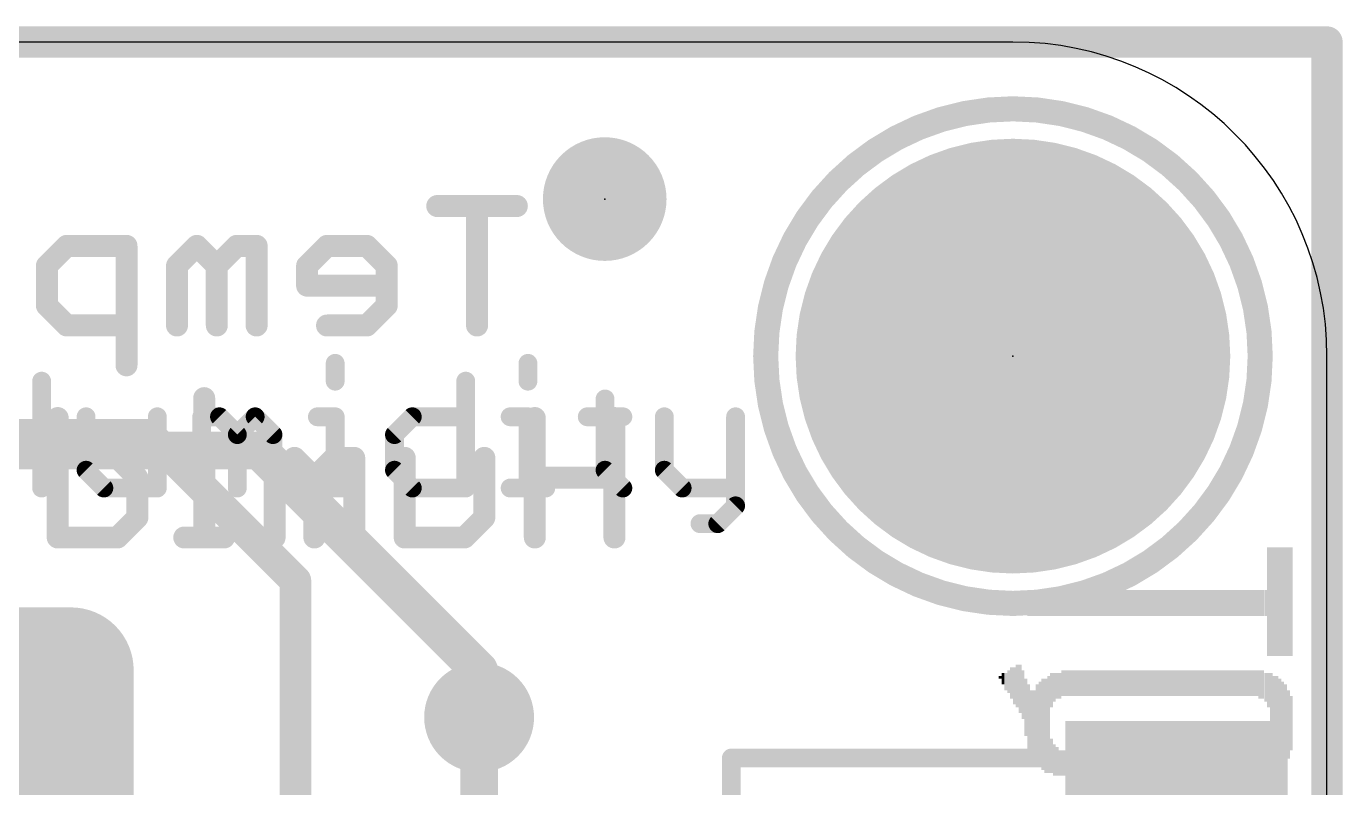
# Model space of a CAD drawing. Extents: x -0.1 to 25.5, y -0.1 to 17.9.
# Drawn here: x 14.88 to 25.53, y 11.75 to 17.91 of the extents above; entities that cross this region are included whole.
import ezdxf

# ---------------------------------------------------------------- set-up
doc = ezdxf.new("R2010")
doc.units = 0
for name, color, linetype in [('1', 12, 'CONTINUOUS'), ('16', 5, 'CONTINUOUS'), ('17', 110, 'CONTINUOUS'), ('18', 110, 'CONTINUOUS'), ('20', 53, 'CONTINUOUS'), ('21', 40, 'CONTINUOUS'), ('22', 6, 'CONTINUOUS'), ('23', 53, 'CONTINUOUS')]:
    doc.layers.add(name, color=color, linetype=linetype)

# ---------------------------------------------------------------- blocks, each defined once
blk = doc.blocks.new('RECT')
blk.add_solid([(-0.5, -0.5), (0.5, -0.5), (-0.5, 0.5), (0.5, 0.5)])
blk = doc.blocks.new('PIE')
at = {"const_width": 0.5}
blk.add_lwpolyline([(0, -0.25, 1), (0, 0.25, 1), (0, -0.25)], format="xyb", dxfattribs=at)
blk = doc.blocks.new('ROUNDP')
at = {"const_width": 0.5}
blk.add_lwpolyline([(0, -0.25, 1), (0, 0.25, 1), (0, -0.25)], format="xyb", dxfattribs=at)
blk = doc.blocks.new('ROUNDV')
at = {"const_width": 0.5}
blk.add_lwpolyline([(0, -0.25, 1), (0, 0.25, 1), (0, -0.25)], format="xyb", dxfattribs=at)

msp = doc.modelspace()

# ---------------------------------------------------------------- linework, layer by layer
at = {"layer": '1'}
for points, const_width in [([(0, 17.78), (25.4, 17.78)], 0.254), ([(25.4, 17.78), (25.4, 0)], 0.254), ([(9.144, 14.605), (15.875, 14.605)], 0.254), ([(15.875, 14.605), (17.057, 13.423)], 0.254), ([(17.057, 13.423), (17.057, 10.952)], 0.254), ([(18.542, 12.319), (18.542, 10.952)], 0.3048)]:
    msp.add_lwpolyline(points, dxfattribs=dict(at, const_width=const_width))
for points, const_width in [([(25.4635, 17.78, 1), (25.3365, 17.78)], 0.127), ([(25.4, 17.7165, 1), (25.4, 17.8435)], 0.127), ([(15.9199, 14.6499, 1), (15.8301, 14.5601)], 0.127), ([(15.875, 14.5415, 1), (15.875, 14.6685)], 0.127), ([(17.1205, 13.423, 1), (16.9935, 13.423)], 0.127), ([(17.0121, 13.3781, 1), (17.1019, 13.4679)], 0.127), ([(18.6182, 12.319, 1), (18.4658, 12.319)], 0.1524)]:
    msp.add_lwpolyline(points, format="xyb", dxfattribs=dict(at, const_width=const_width))
at = {"layer": '16'}
for points, const_width in [([(0, 17.78), (25.4, 17.78)], 0.254), ([(25.4, 17.78), (25.4, 0)], 0.254), ([(7.239, 14.478), (16.764, 14.478)], 0.3048), ([(16.764, 14.478), (18.542, 12.7)], 0.3048), ([(18.542, 12.7), (18.542, 12.319)], 0.3048)]:
    msp.add_lwpolyline(points, dxfattribs=dict(at, const_width=const_width))
for points, const_width in [([(25.4635, 17.78, 1), (25.3365, 17.78)], 0.127), ([(25.4, 17.7165, 1), (25.4, 17.8435)], 0.127), ([(16.8179, 14.5319, 1), (16.7101, 14.4241)], 0.1524), ([(16.764, 14.4018, 1), (16.764, 14.5542)], 0.1524), ([(18.6182, 12.7, 1), (18.4658, 12.7)], 0.1524), ([(18.4881, 12.6461, 1), (18.5959, 12.7539)], 0.1524), ([(18.4658, 12.319, 1), (18.6182, 12.319)], 0.1524)]:
    msp.add_lwpolyline(points, format="xyb", dxfattribs=dict(at, const_width=const_width))
at = {"layer": '20'}
for p, q in [((22.86, 17.78), (2.54, 17.78)), ((25.4, 2.54), (25.4, 15.24))]:
    msp.add_line(p, q, dxfattribs=at)
at = {"layer": '20', "const_width": 1.016}
for points in [[(10.16, 12.7), (15.24, 12.7)], [(15.24, 12.7), (15.24, 7.62)]]:
    msp.add_lwpolyline(points, dxfattribs=at)
at = {"layer": '20', "const_width": 0.508}
for points in [[(15.494, 12.7, 1), (14.986, 12.7)], [(15.24, 12.446, 1), (15.24, 12.954)]]:
    msp.add_lwpolyline(points, format="xyb", dxfattribs=at)
at = {"layer": '20'}
msp.add_arc((22.86, 15.24), 2.54, 0, 90, dxfattribs=at)
at = {"layer": '21'}
for points, const_width in [([(22.86, 13.24, 1), (22.86, 17.24, 1), (22.86, 13.24)], 0.2032), ([(17.4159, 15.1816, 1), (17.3397, 15.1816)], 0.0762), ([(18.9751, 15.1816, 1), (18.8989, 15.1816)], 0.0762), ([(15.0415, 15.0375, 1), (14.9653, 15.0375)], 0.0762), ([(17.3397, 15.0375, 1), (17.4159, 15.0375)], 0.0762), ([(18.4718, 15.0375, 1), (18.3956, 15.0375)], 0.0762), ([(18.8989, 15.0375, 1), (18.9751, 15.0375)], 0.0762), ([(19.5988, 14.8935, 1), (19.5226, 14.8935)], 0.0762), ([(15.4008, 14.7494, 1), (15.3246, 14.7494)], 0.0762), ([(15.977, 14.7494, 1), (15.9008, 14.7494)], 0.0762), ([(16.3363, 14.7494, 1), (16.2601, 14.7494)], 0.0762), ([(16.2982, 14.7875, 1), (16.2982, 14.7113)], 0.0762), ([(16.4692, 14.7764, 1), (16.4153, 14.7225)], 0.0762), ([(16.4423, 14.7113, 1), (16.4423, 14.7875)], 0.0762), ([(16.7573, 14.7764, 1), (16.7035, 14.7225)], 0.0762), ([(16.7573, 14.7225, 1), (16.7035, 14.7764)], 0.0762), ([(17.2338, 14.7875, 1), (17.2338, 14.7113)], 0.0762), ([(17.4159, 14.7494, 1), (17.3397, 14.7494)], 0.0762), ([(17.3778, 14.7113, 1), (17.3778, 14.7875)], 0.0762), ([(18.0015, 14.7875, 1), (18.0015, 14.7113)], 0.0762), ([(18.0284, 14.7225, 1), (17.9745, 14.7764)], 0.0762), ([(18.4337, 14.7113, 1), (18.4337, 14.7875)], 0.0762), ([(18.793, 14.7875, 1), (18.793, 14.7113)], 0.0762), ([(18.9751, 14.7494, 1), (18.8989, 14.7494)], 0.0762), ([(18.937, 14.7113, 1), (18.937, 14.7875)], 0.0762), ([(19.4166, 14.7875, 1), (19.4166, 14.7113)], 0.0762), ([(19.7047, 14.7113, 1), (19.7047, 14.7875)], 0.0762), ([(20.0784, 14.7494, 1), (20.0022, 14.7494)], 0.0762), ([(20.6546, 14.7494, 1), (20.5784, 14.7494)], 0.0762), ([(15.0034, 14.5673, 1), (15.0034, 14.6435)], 0.0762), ([(16.6244, 14.6054, 1), (16.5482, 14.6054)], 0.0762), ([(16.5594, 14.6323, 1), (16.6133, 14.5784)], 0.0762), ([(16.5594, 14.5784, 1), (16.6133, 14.6323)], 0.0762), ([(16.9126, 14.6054, 1), (16.8364, 14.6054)], 0.0762), ([(16.8475, 14.5784, 1), (16.9014, 14.6323)], 0.0762), ([(17.8955, 14.6054, 1), (17.8193, 14.6054)], 0.0762), ([(17.8305, 14.6323, 1), (17.8844, 14.5784)], 0.0762), ([(15.3897, 14.3442, 1), (15.3358, 14.2903)], 0.0762), ([(17.8844, 14.3442, 1), (17.8305, 14.2903)], 0.0762), ([(19.5876, 14.3442, 1), (19.5337, 14.2903)], 0.0762), ([(20.0672, 14.3442, 1), (20.0134, 14.2903)], 0.0762), ([(15.3246, 14.3173, 1), (15.4008, 14.3173)], 0.0762), ([(17.8193, 14.3173, 1), (17.8955, 14.3173)], 0.0762), ([(19.5226, 14.3173, 1), (19.5988, 14.3173)], 0.0762), ([(20.0022, 14.3173, 1), (20.0784, 14.3173)], 0.0762), ([(14.9653, 14.1732, 1), (15.0415, 14.1732)], 0.0762), ([(15.5068, 14.2113, 1), (15.5068, 14.1351)], 0.0762), ([(15.4798, 14.1463, 1), (15.5337, 14.2001)], 0.0762), ([(15.9008, 14.1732, 1), (15.977, 14.1732)], 0.0762), ([(15.9389, 14.1351, 1), (15.9389, 14.2113)], 0.0762), ([(16.2601, 14.1732, 1), (16.3363, 14.1732)], 0.0762), ([(16.5482, 14.1732, 1), (16.6244, 14.1732)], 0.0762), ([(16.8364, 14.1732, 1), (16.9126, 14.1732)], 0.0762), ([(17.2338, 14.2113, 1), (17.2338, 14.1351)], 0.0762), ([(17.3397, 14.1732, 1), (17.4159, 14.1732)], 0.0762), ([(17.5219, 14.1351, 1), (17.5219, 14.2113)], 0.0762), ([(18.0015, 14.2113, 1), (18.0015, 14.1351)], 0.0762), ([(17.9745, 14.1463, 1), (18.0284, 14.2001)], 0.0762), ([(18.3956, 14.1732, 1), (18.4718, 14.1732)], 0.0762), ([(18.4337, 14.1351, 1), (18.4337, 14.2113)], 0.0762), ([(18.793, 14.2113, 1), (18.793, 14.1351)], 0.0762), ([(18.8989, 14.1732, 1), (18.9751, 14.1732)], 0.0762), ([(19.0811, 14.1351, 1), (19.0811, 14.2113)], 0.0762), ([(19.6778, 14.1463, 1), (19.7317, 14.2001)], 0.0762), ([(20.1844, 14.2113, 1), (20.1844, 14.1351)], 0.0762), ([(20.1574, 14.1463, 1), (20.2113, 14.2001)], 0.0762), ([(20.6165, 14.1351, 1), (20.6165, 14.2113)], 0.0762), ([(20.5784, 14.0291, 1), (20.6546, 14.0291)], 0.0762), ([(20.6435, 14.0022, 1), (20.5896, 14.0561)], 0.0762), ([(20.3284, 13.9232, 1), (20.3284, 13.847)], 0.0762), ([(20.4455, 13.912, 1), (20.4994, 13.8581)], 0.0762), ([(20.4725, 13.847, 1), (20.4725, 13.9232)], 0.0762), ([(20.6206, 11.99, 1), (20.5444, 11.99)], 0.0762), ([(20.5825, 12.0281, 1), (20.5825, 11.9519)], 0.0762), ([(23.1825, 11.9519, 1), (23.1825, 12.0281)], 0.0762)]:
    msp.add_lwpolyline(points, format="xyb", dxfattribs=dict(at, const_width=const_width))
at = {"layer": '21', "const_width": 0.1524}
for points in [[(17.3778, 15.1816), (17.3778, 15.0375)], [(18.937, 15.1816), (18.937, 15.0375)], [(15.0034, 15.0375), (15.0034, 14.1732)], [(18.4337, 15.0375), (18.4337, 14.1732)], [(19.5607, 14.8935), (19.5607, 14.3173)], [(15.3627, 14.7494), (15.3627, 14.3173)], [(15.9389, 14.1732), (15.9389, 14.7494)], [(16.2982, 14.1732), (16.2982, 14.7494)], [(16.2982, 14.7494), (16.4423, 14.7494)], [(16.4423, 14.7494), (16.5863, 14.6054)], [(16.5863, 14.6054), (16.7304, 14.7494)], [(16.7304, 14.7494), (16.8745, 14.6054)], [(17.2338, 14.7494), (17.3778, 14.7494)], [(17.3778, 14.7494), (17.3778, 14.1732)], [(17.8574, 14.6054), (18.0015, 14.7494)], [(18.0015, 14.7494), (18.4337, 14.7494)], [(18.793, 14.7494), (18.937, 14.7494)], [(18.937, 14.7494), (18.937, 14.1732)], [(19.4166, 14.7494), (19.7047, 14.7494)], [(20.0403, 14.7494), (20.0403, 14.3173)], [(20.6165, 14.7494), (20.6165, 14.0291)], [(14.4272, 14.6054), (15.0034, 14.6054)], [(16.5863, 14.6054), (16.5863, 14.1732)], [(16.8745, 14.6054), (16.8745, 14.1732)], [(17.8574, 14.3173), (17.8574, 14.6054)], [(15.3627, 14.3173), (15.5068, 14.1732)], [(18.0015, 14.1732), (17.8574, 14.3173)], [(19.5607, 14.3173), (19.7047, 14.1732)], [(20.0403, 14.3173), (20.1844, 14.1732)], [(15.5068, 14.1732), (15.9389, 14.1732)], [(17.2338, 14.1732), (17.5219, 14.1732)], [(18.4337, 14.1732), (18.0015, 14.1732)], [(18.793, 14.1732), (19.0811, 14.1732)], [(20.1844, 14.1732), (20.6165, 14.1732)], [(20.6165, 14.0291), (20.4725, 13.8851)], [(20.4725, 13.8851), (20.3284, 13.8851)], [(20.5825, 10.79), (20.5825, 11.99)], [(20.5825, 11.99), (23.1825, 11.99)]]:
    msp.add_lwpolyline(points, dxfattribs=at)
at = {"layer": '22', "const_width": 0.1778}
for points in [[(18.8473, 16.4537), (18.2033, 16.4537)], [(18.5253, 15.4877), (18.5253, 16.4537)], [(15.2069, 16.1317), (15.0459, 15.9707)], [(15.6899, 16.1317), (15.2069, 16.1317)], [(15.6899, 15.1656), (15.6899, 16.1317)], [(16.2593, 16.1317), (16.0983, 15.9707)], [(16.4203, 15.9707), (16.2593, 16.1317)], [(16.5813, 16.1317), (16.4203, 15.9707)], [(16.7423, 16.1317), (16.5813, 16.1317)], [(16.7423, 15.4877), (16.7423, 16.1317)], [(17.3118, 16.1317), (17.1508, 15.9707)], [(17.6338, 16.1317), (17.3118, 16.1317)], [(17.7948, 15.9707), (17.6338, 16.1317)], [(15.0459, 15.9707), (15.0459, 15.6487)], [(16.0983, 15.9707), (16.0983, 15.4877)], [(16.4203, 15.9707), (16.4203, 15.4877)], [(17.1508, 15.9707), (17.1508, 15.8097)], [(17.7948, 15.6487), (17.7948, 15.9707)], [(17.1508, 15.8097), (17.7948, 15.8097)], [(15.0459, 15.6487), (15.2069, 15.4877)], [(17.6338, 15.4877), (17.7948, 15.6487)], [(15.2069, 15.4877), (15.6899, 15.4877)], [(17.3118, 15.4877), (17.6338, 15.4877)], [(16.3182, 14.9002), (16.3182, 14.7392)], [(15.1336, 14.7392), (15.1336, 13.7732)], [(18.9926, 14.7392), (18.9926, 13.7732)], [(19.6366, 13.7732), (19.6366, 14.7392)], [(15.6166, 14.4172), (15.1336, 14.4172)], [(15.7776, 14.2562), (15.6166, 14.4172)], [(16.4792, 14.4172), (16.3182, 14.4172)], [(16.3182, 14.4172), (16.3182, 13.7732)], [(17.0487, 14.4172), (16.8877, 14.2562)], [(17.2097, 14.2562), (17.0487, 14.4172)], [(17.3707, 14.4172), (17.2097, 14.2562)], [(17.5317, 14.4172), (17.3707, 14.4172)], [(17.5317, 13.7732), (17.5317, 14.4172)], [(17.9401, 13.7732), (17.9401, 14.4172)], [(18.5842, 14.4172), (18.5842, 13.9342)], [(15.7776, 13.9342), (15.7776, 14.2562)], [(16.8877, 14.2562), (16.8877, 13.7732)], [(17.2097, 14.2562), (17.2097, 13.7732)], [(19.6366, 14.2562), (18.9926, 14.2562)], [(15.6166, 13.7732), (15.7776, 13.9342)], [(18.5842, 13.9342), (18.4231, 13.7732)], [(15.1336, 13.7732), (15.6166, 13.7732)], [(16.4792, 13.7732), (16.1572, 13.7732)], [(18.4231, 13.7732), (17.9401, 13.7732)]]:
    msp.add_lwpolyline(points, dxfattribs=at)
at = {"layer": '22', "const_width": 0.0889}
for points in [[(18.2033, 16.4981, 1), (18.2033, 16.4092)], [(18.5697, 16.4537, 1), (18.4808, 16.4537)], [(18.8473, 16.4092, 1), (18.8473, 16.4981)], [(15.2069, 16.1761, 1), (15.2069, 16.0872)], [(15.2383, 16.1002, 1), (15.1754, 16.1631)], [(15.7343, 16.1317, 1), (15.6454, 16.1317)], [(15.6899, 16.0872, 1), (15.6899, 16.1761)], [(16.2908, 16.1631, 1), (16.2279, 16.1002)], [(16.2908, 16.1002, 1), (16.2279, 16.1631)], [(16.5813, 16.1761, 1), (16.5813, 16.0872)], [(16.6128, 16.1002, 1), (16.5499, 16.1631)], [(16.7868, 16.1317, 1), (16.6979, 16.1317)], [(16.7423, 16.0872, 1), (16.7423, 16.1761)], [(17.3118, 16.1761, 1), (17.3118, 16.0872)], [(17.3432, 16.1002, 1), (17.2804, 16.1631)], [(17.6652, 16.1631, 1), (17.6024, 16.1002)], [(17.6338, 16.0872, 1), (17.6338, 16.1761)], [(15.0144, 16.0021, 1), (15.0773, 15.9392)], [(15.0903, 15.9707, 1), (15.0014, 15.9707)], [(16.1428, 15.9707, 1), (16.0539, 15.9707)], [(16.0669, 16.0021, 1), (16.1298, 15.9392)], [(16.3889, 16.0021, 1), (16.4518, 15.9392)], [(16.4648, 15.9707, 1), (16.3759, 15.9707)], [(16.3889, 15.9392, 1), (16.4518, 16.0021)], [(17.1952, 15.9707, 1), (17.1063, 15.9707)], [(17.1194, 16.0021, 1), (17.1822, 15.9392)], [(17.8393, 15.9707, 1), (17.7504, 15.9707)], [(17.7634, 15.9392, 1), (17.8262, 16.0021)], [(17.1508, 15.8541, 1), (17.1508, 15.7652)], [(17.7948, 15.7652, 1), (17.7948, 15.8541)], [(17.1063, 15.8097, 1), (17.1952, 15.8097)], [(15.0773, 15.6801, 1), (15.0144, 15.6172)], [(15.0014, 15.6487, 1), (15.0903, 15.6487)], [(17.7504, 15.6487, 1), (17.8393, 15.6487)], [(17.8262, 15.6172, 1), (17.7634, 15.6801)], [(15.2069, 15.5321, 1), (15.2069, 15.4432)], [(15.1754, 15.4562, 1), (15.2383, 15.5191)], [(15.6899, 15.4432, 1), (15.6899, 15.5321)], [(17.3118, 15.5321, 1), (17.3118, 15.4432)], [(17.6024, 15.5191, 1), (17.6652, 15.4562)], [(17.6338, 15.4432, 1), (17.6338, 15.5321)], [(16.0539, 15.4877, 1), (16.1428, 15.4877)], [(16.3759, 15.4877, 1), (16.4648, 15.4877)], [(16.6979, 15.4877, 1), (16.7868, 15.4877)], [(18.4808, 15.4877, 1), (18.5697, 15.4877)], [(15.6454, 15.1656, 1), (15.7343, 15.1656)], [(16.3627, 14.9002, 1), (16.2738, 14.9002)], [(15.178, 14.7392, 1), (15.0891, 14.7392)], [(19.037, 14.7392, 1), (18.9481, 14.7392)], [(19.6811, 14.7392, 1), (19.5922, 14.7392)], [(16.2738, 14.7392, 1), (16.3627, 14.7392)], [(15.1336, 14.4616, 1), (15.1336, 14.3727)], [(15.648, 14.4486, 1), (15.5852, 14.3857)], [(15.6166, 14.3727, 1), (15.6166, 14.4616)], [(16.3182, 14.4616, 1), (16.3182, 14.3727)], [(16.3627, 14.4172, 1), (16.2738, 14.4172)], [(16.4792, 14.3727, 1), (16.4792, 14.4616)], [(17.0801, 14.4486, 1), (17.0172, 14.3857)], [(17.0801, 14.3857, 1), (17.0172, 14.4486)], [(17.3707, 14.4616, 1), (17.3707, 14.3727)], [(17.4021, 14.3857, 1), (17.3393, 14.4486)], [(17.5761, 14.4172, 1), (17.4872, 14.4172)], [(17.5317, 14.3727, 1), (17.5317, 14.4616)], [(17.9846, 14.4172, 1), (17.8957, 14.4172)], [(18.6286, 14.4172, 1), (18.5397, 14.4172)], [(15.822, 14.2562, 1), (15.7331, 14.2562)], [(15.7462, 14.2247, 1), (15.809, 14.2876)], [(16.8562, 14.2876, 1), (16.9191, 14.2247)], [(16.9321, 14.2562, 1), (16.8432, 14.2562)], [(17.2541, 14.2562, 1), (17.1652, 14.2562)], [(17.1783, 14.2876, 1), (17.2411, 14.2247)], [(17.1783, 14.2247, 1), (17.2411, 14.2876)], [(18.9926, 14.3006, 1), (18.9926, 14.2117)], [(19.6366, 14.2117, 1), (19.6366, 14.3006)], [(15.7331, 13.9342, 1), (15.822, 13.9342)], [(15.809, 13.9027, 1), (15.7462, 13.9656)], [(18.5397, 13.9342, 1), (18.6286, 13.9342)], [(18.6156, 13.9027, 1), (18.5527, 13.9656)], [(15.1336, 13.8176, 1), (15.1336, 13.7287)], [(15.5852, 13.8046, 1), (15.648, 13.7417)], [(15.6166, 13.7287, 1), (15.6166, 13.8176)], [(16.1572, 13.8176, 1), (16.1572, 13.7287)], [(16.4792, 13.7287, 1), (16.4792, 13.8176)], [(17.9401, 13.8176, 1), (17.9401, 13.7287)], [(18.3917, 13.8046, 1), (18.4546, 13.7417)], [(18.4231, 13.7287, 1), (18.4231, 13.8176)], [(15.0891, 13.7732, 1), (15.178, 13.7732)], [(16.2738, 13.7732, 1), (16.3627, 13.7732)], [(16.8432, 13.7732, 1), (16.9321, 13.7732)], [(17.1652, 13.7732, 1), (17.2541, 13.7732)], [(17.4872, 13.7732, 1), (17.5761, 13.7732)], [(17.8957, 13.7732, 1), (17.9846, 13.7732)], [(18.9481, 13.7732, 1), (19.037, 13.7732)], [(19.5922, 13.7732, 1), (19.6811, 13.7732)]]:
    msp.add_lwpolyline(points, format="xyb", dxfattribs=at)
at = {"layer": '23'}
for p in [(19.558, 16.51), (22.86, 15.24)]:
    msp.add_point(p, dxfattribs=at)

# ---------------------------------------------------------------- block references
at = {"layer": '1'}
msp.add_blockref('PIE', (19.558, 16.51), dxfattribs=at)
at = {"layer": '1', "xscale": 1.8, "yscale": 1.2, "rotation": 180}
msp.add_blockref('RECT', (24.1825, 11.69), dxfattribs=at)
at = {"layer": '17', "xscale": 3.516, "yscale": 3.516}
msp.add_blockref('ROUNDP', (22.86, 15.24), dxfattribs=at)
msp.add_blockref('ROUNDP', (22.86, 15.24), dxfattribs=at)
at = {"layer": '18', "xscale": 0.889, "yscale": 0.889}
msp.add_blockref('ROUNDV', (18.542, 12.319), dxfattribs=at)
msp.add_blockref('ROUNDV', (18.542, 12.319), dxfattribs=at)
at = {"layer": '22', "rotation": 90}
for p, xscale, yscale in [((24.9267, 13.2537), 0.8788, 0.0231), ((24.9498, 13.2537), 0.8788, 0.0231), ((24.9729, 13.2537), 0.8788, 0.0231), ((24.996, 13.2537), 0.8788, 0.0231), ((25.019, 13.2537), 0.8788, 0.0229), ((25.042, 13.2537), 0.8788, 0.0231), ((25.0651, 13.2537), 0.8788, 0.0231), ((25.0882, 13.2537), 0.8788, 0.0231), ((25.1113, 13.2537), 0.8788, 0.0231), ((22.987, 13.2436), 0.2083, 0.0229), ((23.01, 13.2436), 0.2083, 0.0231), ((23.0331, 13.2436), 0.2083, 0.0231), ((23.0562, 13.2436), 0.2083, 0.0231), ((23.0793, 13.2436), 0.2083, 0.0231), ((23.1024, 13.2436), 0.2083, 0.0231), ((23.1256, 13.2436), 0.2083, 0.0231), ((23.1487, 13.2436), 0.2083, 0.0231), ((23.1718, 13.2436), 0.2083, 0.0231), ((23.1949, 13.2436), 0.2083, 0.0231), ((23.218, 13.2436), 0.2083, 0.0231), ((23.241, 13.2436), 0.2083, 0.0229), ((23.264, 13.2436), 0.2083, 0.0231), ((23.2871, 13.2436), 0.2083, 0.0231), ((23.3102, 13.2436), 0.2083, 0.0231), ((23.3333, 13.2436), 0.2083, 0.0231), ((23.3564, 13.2436), 0.2083, 0.0231), ((23.3796, 13.2436), 0.2083, 0.0231), ((23.4027, 13.2436), 0.2083, 0.0231), ((23.4258, 13.2436), 0.2083, 0.0231), ((23.4489, 13.2436), 0.2083, 0.0231), ((23.472, 13.2436), 0.2083, 0.0231), ((23.495, 13.2436), 0.2083, 0.0229), ((23.518, 13.2436), 0.2083, 0.0231), ((23.5411, 13.2436), 0.2083, 0.0231), ((23.5642, 13.2436), 0.2083, 0.0231), ((23.5873, 13.2436), 0.2083, 0.0231), ((23.6104, 13.2436), 0.2083, 0.0231), ((23.6336, 13.2436), 0.2083, 0.0231), ((23.6567, 13.2436), 0.2083, 0.0231), ((23.6798, 13.2436), 0.2083, 0.0231), ((23.7029, 13.2436), 0.2083, 0.0231), ((23.726, 13.2436), 0.2083, 0.0231), ((23.749, 13.2436), 0.2083, 0.0229), ((23.772, 13.2436), 0.2083, 0.0231), ((23.7951, 13.2436), 0.2083, 0.0231), ((23.8182, 13.2436), 0.2083, 0.0231), ((23.8413, 13.2436), 0.2083, 0.0231), ((23.8644, 13.2436), 0.2083, 0.0231), ((23.8876, 13.2436), 0.2083, 0.0231), ((23.9107, 13.2436), 0.2083, 0.0231), ((23.9338, 13.2436), 0.2083, 0.0231), ((23.9569, 13.2436), 0.2083, 0.0231), ((23.98, 13.2436), 0.2083, 0.0231), ((24.003, 13.2436), 0.2083, 0.0229), ((24.026, 13.2436), 0.2083, 0.0231), ((24.0491, 13.2436), 0.2083, 0.0231), ((24.0722, 13.2436), 0.2083, 0.0231), ((24.0953, 13.2436), 0.2083, 0.0231), ((24.1184, 13.2436), 0.2083, 0.0231), ((24.1416, 13.2436), 0.2083, 0.0231), ((24.1647, 13.2436), 0.2083, 0.0231), ((24.1878, 13.2436), 0.2083, 0.0231), ((24.2109, 13.2436), 0.2083, 0.0231), ((24.234, 13.2436), 0.2083, 0.0231), ((24.257, 13.2436), 0.2083, 0.0229), ((24.28, 13.2436), 0.2083, 0.0231), ((24.3031, 13.2436), 0.2083, 0.0231), ((24.3262, 13.2436), 0.2083, 0.0231), ((24.3493, 13.2436), 0.2083, 0.0231), ((24.3724, 13.2436), 0.2083, 0.0231), ((24.3956, 13.2436), 0.2083, 0.0231), ((24.4187, 13.2436), 0.2083, 0.0231), ((24.4418, 13.2436), 0.2083, 0.0231), ((24.4649, 13.2436), 0.2083, 0.0231), ((24.488, 13.2436), 0.2083, 0.0231), ((24.511, 13.2436), 0.2083, 0.0229), ((24.534, 13.2436), 0.2083, 0.0231), ((24.5571, 13.2436), 0.2083, 0.0231), ((24.5802, 13.2436), 0.2083, 0.0231), ((24.6033, 13.2436), 0.2083, 0.0231), ((24.6264, 13.2436), 0.2083, 0.0231), ((24.6496, 13.2436), 0.2083, 0.0231), ((24.6727, 13.2436), 0.2083, 0.0231), ((24.6958, 13.2436), 0.2083, 0.0231), ((24.7189, 13.2436), 0.2083, 0.0231), ((24.742, 13.2436), 0.2083, 0.0231), ((24.765, 13.2436), 0.2083, 0.0229), ((24.788, 13.2436), 0.2083, 0.0231), ((24.8111, 13.2436), 0.2083, 0.0231), ((24.8342, 13.2436), 0.2083, 0.0231), ((24.8573, 13.2436), 0.2083, 0.0231), ((24.8804, 13.2436), 0.2083, 0.0231), ((24.9036, 13.2436), 0.2083, 0.0231), ((22.7791, 12.6314), 0.0914, 0.0231), ((22.8022, 12.6073), 0.1397, 0.0231), ((22.8253, 12.6073), 0.1854, 0.0231), ((22.8484, 12.5959), 0.254, 0.0231), ((22.8716, 12.573), 0.2997, 0.0231), ((22.8947, 12.573), 0.3454, 0.0231), ((22.9178, 12.5501), 0.3912, 0.0231), ((22.9409, 12.5031), 0.3937, 0.0231), ((23.1718, 12.5387), 0.2769, 0.0231), ((23.1949, 12.5616), 0.2311, 0.0231), ((23.218, 12.573), 0.2083, 0.0231), ((23.241, 12.573), 0.2083, 0.0229), ((23.264, 12.5959), 0.2083, 0.0231), ((23.2871, 12.5959), 0.2083, 0.0231), ((23.3102, 12.5959), 0.2083, 0.0231), ((23.3333, 12.5959), 0.2083, 0.0231), ((23.3564, 12.5959), 0.2083, 0.0231), ((23.3796, 12.5959), 0.2083, 0.0231), ((23.4027, 12.5959), 0.2083, 0.0231), ((23.4258, 12.5959), 0.2083, 0.0231), ((23.4489, 12.5959), 0.2083, 0.0231), ((23.472, 12.5959), 0.2083, 0.0231), ((23.495, 12.5959), 0.2083, 0.0229), ((23.518, 12.5959), 0.2083, 0.0231), ((23.5411, 12.5959), 0.2083, 0.0231), ((23.5642, 12.5959), 0.2083, 0.0231), ((23.5873, 12.5959), 0.2083, 0.0231), ((23.6104, 12.5959), 0.2083, 0.0231), ((23.6336, 12.5959), 0.2083, 0.0231), ((23.6567, 12.5959), 0.2083, 0.0231), ((23.6798, 12.5959), 0.2083, 0.0231), ((23.7029, 12.5959), 0.2083, 0.0231), ((23.726, 12.5959), 0.2083, 0.0231), ((23.749, 12.5959), 0.2083, 0.0229), ((23.772, 12.5959), 0.2083, 0.0231), ((23.7951, 12.5959), 0.2083, 0.0231), ((23.8182, 12.5959), 0.2083, 0.0231), ((23.8413, 12.5959), 0.2083, 0.0231), ((23.8644, 12.5959), 0.2083, 0.0231), ((23.8876, 12.5959), 0.2083, 0.0231), ((23.9107, 12.5959), 0.2083, 0.0231), ((23.9338, 12.5959), 0.2083, 0.0231), ((23.9569, 12.5959), 0.2083, 0.0231), ((23.98, 12.5959), 0.2083, 0.0231), ((24.003, 12.5959), 0.2083, 0.0229), ((24.026, 12.5959), 0.2083, 0.0231), ((24.0491, 12.5959), 0.2083, 0.0231), ((24.0722, 12.5959), 0.2083, 0.0231), ((24.0953, 12.5959), 0.2083, 0.0231), ((24.1184, 12.5959), 0.2083, 0.0231), ((24.1416, 12.5959), 0.2083, 0.0231), ((24.1647, 12.5959), 0.2083, 0.0231), ((24.1878, 12.5959), 0.2083, 0.0231), ((24.2109, 12.5959), 0.2083, 0.0231), ((24.234, 12.5959), 0.2083, 0.0231), ((24.257, 12.5959), 0.2083, 0.0229), ((24.28, 12.5959), 0.2083, 0.0231), ((24.3031, 12.5959), 0.2083, 0.0231), ((24.3262, 12.5959), 0.2083, 0.0231), ((24.3493, 12.5959), 0.2083, 0.0231), ((24.3724, 12.5959), 0.2083, 0.0231), ((24.3956, 12.5959), 0.2083, 0.0231), ((24.4187, 12.5959), 0.2083, 0.0231), ((24.4418, 12.5959), 0.2083, 0.0231), ((24.4649, 12.5959), 0.2083, 0.0231), ((24.488, 12.5959), 0.2083, 0.0231), ((24.511, 12.5959), 0.2083, 0.0229), ((24.534, 12.5959), 0.2083, 0.0231), ((24.5571, 12.5959), 0.2083, 0.0231), ((24.5802, 12.5959), 0.2083, 0.0231), ((24.6033, 12.5959), 0.2083, 0.0231), ((24.6264, 12.5959), 0.2083, 0.0231), ((24.6496, 12.5959), 0.2083, 0.0231), ((24.6727, 12.5959), 0.2083, 0.0231), ((24.6958, 12.5959), 0.2083, 0.0231), ((24.7189, 12.5959), 0.2083, 0.0231), ((24.742, 12.5959), 0.2083, 0.0231), ((24.765, 12.5959), 0.2083, 0.0229), ((24.788, 12.5959), 0.2083, 0.0231), ((24.8111, 12.5959), 0.2083, 0.0231), ((24.8342, 12.5959), 0.2083, 0.0231), ((24.8573, 12.5844), 0.2311, 0.0231), ((24.8804, 12.5844), 0.2311, 0.0231), ((24.9036, 12.5616), 0.2311, 0.0231), ((24.9267, 12.5387), 0.2769, 0.0231), ((24.9498, 12.2733), 0.8077, 0.0231), ((22.756, 12.6429), 0.0229, 0.0231), ((22.964, 12.4003), 0.4623, 0.0231), ((22.987, 12.319), 0.5334, 0.0229), ((23.0562, 12.2619), 0.6477, 0.0231), ((23.0793, 12.2619), 0.6934, 0.0231), ((23.1024, 12.2619), 0.7391, 0.0231), ((23.1256, 12.2504), 0.762, 0.0231), ((23.1487, 12.2619), 0.7849, 0.0231), ((24.9729, 12.2733), 0.762, 0.0231), ((24.996, 12.2733), 0.762, 0.0231), ((25.019, 12.2733), 0.7163, 0.0229), ((25.042, 12.2733), 0.6706, 0.0231), ((25.0651, 12.2733), 0.6248, 0.0231), ((23.01, 12.2606), 0.5537, 0.0231), ((23.0331, 12.2492), 0.5766, 0.0231), ((25.0882, 12.2606), 0.5537, 0.0231), ((25.1113, 12.272), 0.4394, 0.0231), ((23.1718, 12.0079), 0.2769, 0.0231), ((24.9267, 12.0079), 0.2769, 0.0231), ((23.1949, 11.9736), 0.254, 0.0231), ((23.218, 11.9621), 0.2311, 0.0231), ((23.241, 11.9494), 0.2057, 0.0229), ((23.264, 11.9494), 0.2057, 0.0231), ((23.2871, 11.9494), 0.2057, 0.0231), ((23.3102, 11.9494), 0.2057, 0.0231), ((24.765, 11.9494), 0.2057, 0.0229), ((24.788, 11.9494), 0.2057, 0.0231), ((24.8111, 11.9494), 0.2057, 0.0231), ((24.8342, 11.9494), 0.2057, 0.0231), ((24.8573, 11.9494), 0.2057, 0.0231), ((24.8804, 11.9621), 0.2311, 0.0231), ((24.9036, 11.9736), 0.254, 0.0231), ((23.3333, 11.938), 0.1829, 0.0231), ((23.3564, 11.938), 0.1829, 0.0231), ((23.3796, 11.938), 0.1829, 0.0231), ((23.4027, 11.938), 0.1829, 0.0231), ((23.4258, 11.938), 0.1829, 0.0231), ((23.4489, 11.938), 0.1829, 0.0231), ((23.472, 11.938), 0.1829, 0.0231), ((23.495, 11.938), 0.1829, 0.0229), ((23.518, 11.938), 0.1829, 0.0231), ((23.5411, 11.938), 0.1829, 0.0231), ((23.5642, 11.938), 0.1829, 0.0231), ((23.5873, 11.938), 0.1829, 0.0231), ((23.6104, 11.938), 0.1829, 0.0231), ((23.6336, 11.938), 0.1829, 0.0231), ((23.6567, 11.938), 0.1829, 0.0231), ((23.6798, 11.938), 0.1829, 0.0231), ((23.7029, 11.938), 0.1829, 0.0231), ((23.726, 11.938), 0.1829, 0.0231), ((23.749, 11.938), 0.1829, 0.0229), ((23.772, 11.938), 0.1829, 0.0231), ((23.7951, 11.938), 0.1829, 0.0231), ((23.8182, 11.938), 0.1829, 0.0231), ((23.8413, 11.938), 0.1829, 0.0231), ((23.8644, 11.938), 0.1829, 0.0231), ((23.8876, 11.938), 0.1829, 0.0231), ((23.9107, 11.938), 0.1829, 0.0231), ((23.9338, 11.938), 0.1829, 0.0231), ((23.9569, 11.938), 0.1829, 0.0231), ((23.98, 11.938), 0.1829, 0.0231), ((24.003, 11.938), 0.1829, 0.0229), ((24.026, 11.938), 0.1829, 0.0231), ((24.0491, 11.938), 0.1829, 0.0231), ((24.0722, 11.938), 0.1829, 0.0231), ((24.0953, 11.938), 0.1829, 0.0231), ((24.1184, 11.938), 0.1829, 0.0231), ((24.1416, 11.938), 0.1829, 0.0231), ((24.1647, 11.938), 0.1829, 0.0231), ((24.1878, 11.938), 0.1829, 0.0231), ((24.2109, 11.938), 0.1829, 0.0231), ((24.234, 11.938), 0.1829, 0.0231), ((24.257, 11.938), 0.1829, 0.0229), ((24.28, 11.938), 0.1829, 0.0231), ((24.3031, 11.938), 0.1829, 0.0231), ((24.3262, 11.938), 0.1829, 0.0231), ((24.3493, 11.938), 0.1829, 0.0231), ((24.3724, 11.938), 0.1829, 0.0231), ((24.3956, 11.938), 0.1829, 0.0231), ((24.4187, 11.938), 0.1829, 0.0231), ((24.4418, 11.938), 0.1829, 0.0231), ((24.4649, 11.938), 0.1829, 0.0231), ((24.488, 11.938), 0.1829, 0.0231), ((24.511, 11.938), 0.1829, 0.0229), ((24.534, 11.938), 0.1829, 0.0231), ((24.5571, 11.938), 0.1829, 0.0231), ((24.5802, 11.938), 0.1829, 0.0231), ((24.6033, 11.938), 0.1829, 0.0231), ((24.6264, 11.938), 0.1829, 0.0231), ((24.6496, 11.938), 0.1829, 0.0231), ((24.6727, 11.938), 0.1829, 0.0231), ((24.6958, 11.938), 0.1829, 0.0231), ((24.7189, 11.938), 0.1829, 0.0231), ((24.742, 11.938), 0.1829, 0.0231)]:
    msp.add_blockref('RECT', p, dxfattribs=dict(at, xscale=xscale, yscale=yscale))

doc.saveas('drawing.dxf')
